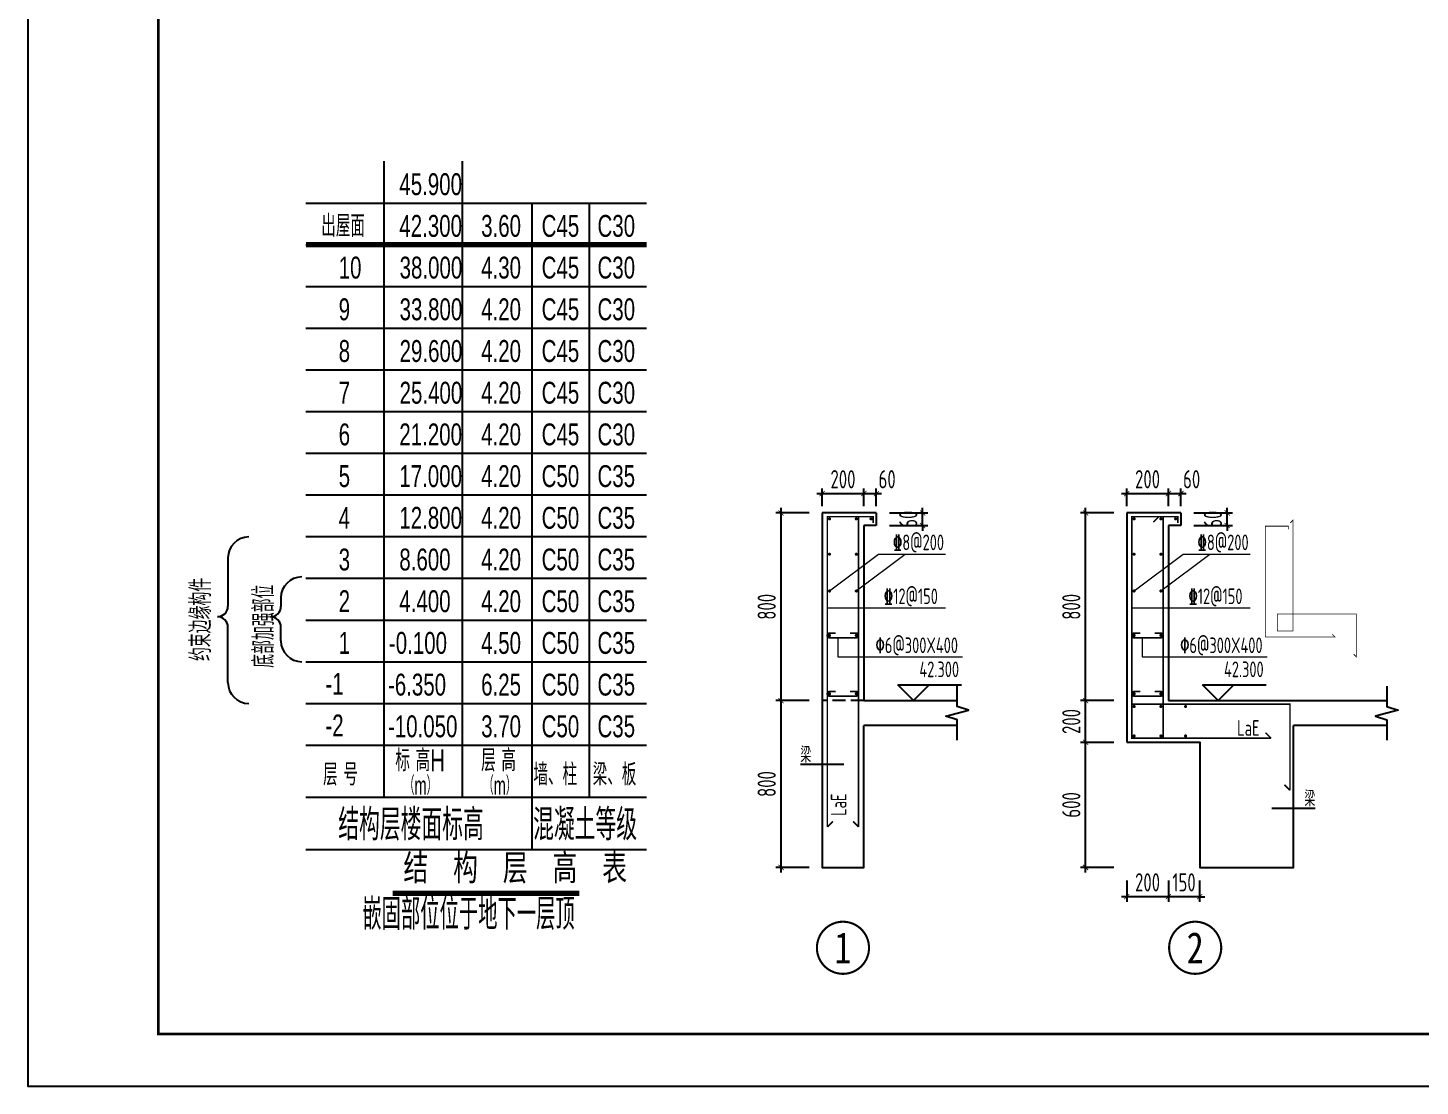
# Model space of a CAD drawing. Header units: millimetres. Extents: x -202076 to 1082610, y -439651 to 179350.
# Drawn here: x 655505 to 682225, y -351483 to -331181 of the extents above; entities that cross this region are included whole.
import ezdxf
from ezdxf.enums import TextEntityAlignment as Align

# ---------------------------------------------------------------- set-up
doc = ezdxf.new("R2010")
doc.units = ezdxf.units.MM
doc.header["$LTSCALE"] = 1000
doc.linetypes.add('DASH', pattern=[0.35, 0.25, -0.1])
for name, color, linetype in [('A_STR-砼墙', 51, 'Continuous'), ('A楼-层高表$0$PUB_DIM', 3, 'Continuous'), ('A楼-层高表$0$S-ANNO-DIMS', 3, 'Continuous'), ('A楼-层高表$0$S-ANNO-TABS', 4, 'Continuous'), ('A楼-层高表$0$TEXT', 7, 'Continuous'), ('A楼-层高表$0$WLL1', 4, 'Continuous'), ('COLU_DE_REIN', 1, 'Continuous'), ('REIN', 1, 'Continuous'), ('S-BEAM', 4, 'Continuous'), ('s-dim', 3, 'Continuous'), ('S-REIN', 1, 'Continuous'), ('s-text', 7, 'Continuous'), ('s-thin', 3, 'Continuous'), ('THIN', 7, 'Continuous'), ('墙柱说明', 7, 'Continuous'), ('楼板负筋钢筋', 1, 'Continuous')]:
    doc.layers.add(name, color=color, linetype=linetype)
doc.layers.add('DIM', color=3, linetype='Continuous', lineweight=0)
doc.layers.add('尺寸标注-板', color=3, linetype='Continuous', lineweight=18)
doc.styles.add('-宋体', font='simhei.ttf', dxfattribs={"width": 0.8})
doc.styles.add('A楼-层高表$0$H', font='ros.shx', dxfattribs={"width": 0.7, "bigfont": 'jd.shx'})
doc.styles.add('A楼-层高表$0$华文细黑', font='STXIHEI.TTF', dxfattribs={"height": 500})
doc.styles.add('A楼-层高表$0$样式_1', font='ros.shx', dxfattribs={"width": 0.7, "bigfont": 'jd.shx'})
doc.styles.add('TSSD_Dimension', font='tssdeng.shx', dxfattribs={"width": 0.7, "bigfont": 'hztxt.shx'})
doc.styles.add('TSSD_Label', font='tssdeng.shx', dxfattribs={"width": 0.7, "bigfont": 'Hztxt.shx'})
doc.styles.add('TSSD_Num', font='Tssdeng.shx', dxfattribs={"width": 0.7, "bigfont": 'hztxt.shx'})
doc.styles.add('TSSD_Rein', font='tssdeng.shx', dxfattribs={"width": 0.7, "bigfont": 'hztxt.shx'})
doc.dimstyles.new('TSSD_25_100', dxfattribs={"dimtxt": 350, "dimasz": 100, "dimexe": 100, "dimexo": 250, "dimgap": 100, "dimtad": 1, "dimdec": 0, "dimlfac": 0.25, "dimzin": 0, "dimdsep": 46, "dimtxsty": 'TSSD_Dimension', "dimblk": 'ARCHTICK', "dimblk1": 'ARCHTICK', "dimblk2": 'ARCHTICK', "dimcen": 0, "dimdle": 100, "dimclrt": 7, "dimadec": 0, "dimazin": 0, "dimtfac": 1, "dimtdec": 0, "dimtix": 1, "dimtmove": 2, "dimatfit": 3, "dimfxl": 1, "dimtolj": 1, "dimtzin": 0, "dimarcsym": 0})

# ---------------------------------------------------------------- blocks, each defined once
blk = doc.blocks.new('A楼-层高表')
at = {"layer": 'A楼-层高表$0$PUB_DIM', "const_width": 100}
blk.add_lwpolyline([(-1791, 0), (1791, 0)], dxfattribs=at)
at = {"layer": 'A楼-层高表$0$S-ANNO-DIMS'}
for p, q in [((-4954, 6434), (-4954, 5505)), ((-3938, 5668), (-3938, 5503)), ((-4954, 4041), (-4954, 5103)), ((-3938, 4842), (-3938, 5102))]:
    blk.add_line(p, q, dxfattribs=at)
for centre, radius, start, end in [((-4554, 6434), 400, 90, 180), ((-3538, 5668), 400, 90, 180), ((-5154, 5504), 200, 270, 0.206), ((-4138, 5503), 200, 270, 0.206), ((-5154, 5104), 200, 359.794, 90), ((-4138, 5103), 200, 359.794, 90), ((-3538, 4842), 400, 180, 270), ((-4554, 4041), 400, 180, 270)]:
    blk.add_arc(centre, radius, start, end, dxfattribs=at)
at = {"layer": 'A楼-层高表$0$S-ANNO-TABS'}
for p, q in [((-1961, 14041), (-1961, 1841)), ((-461, 14041), (-461, 1841)), ((-3457, 13241), (3078, 13241)), ((878, 13241), (878, 841)), ((1978, 13241), (1978, 1841)), ((-3457, 12441), (3078, 12441)), ((-3457, 11641), (878, 11641)), ((-3457, 11641), (3078, 11641)), ((-3457, 10841), (878, 10841)), ((-3457, 10841), (3078, 10841)), ((-3457, 10041), (878, 10041)), ((-3457, 10041), (3078, 10041)), ((-3457, 9241), (878, 9241)), ((-3457, 9241), (3078, 9241)), ((-3457, 8441), (3078, 8441)), ((-3457, 7641), (3078, 7641)), ((-3457, 6841), (3078, 6841)), ((-3457, 6041), (3078, 6041)), ((-3457, 5241), (3078, 5241)), ((-3457, 4441), (3078, 4441)), ((-3457, 3641), (3078, 3641)), ((-3457, 2841), (3078, 2841)), ((-3457, 1841), (3078, 1841)), ((-3457, 841), (3078, 841))]:
    blk.add_line(p, q, dxfattribs=at)
at = {"layer": 'A楼-层高表$0$TEXT', "style": 'A楼-层高表$0$H', "width": 0.7}
for s, p in [('45.900', (-1665, 13392)), ('出屋面', (-3163, 12592)), ('42.300', (-1665, 12592)), ('3.60', (-95, 12592)), ('C45', (1066, 12592)), ('C30', (2138, 12592)), ('10', (-2829, 11792)), ('38.000', (-1660, 11792)), ('4.30', (-95, 11792)), ('C45', (1066, 11792)), ('C30', (2138, 11792)), ('9', (-2829, 10992)), ('33.800', (-1660, 10992)), ('4.20', (-95, 10992)), ('C45', (1066, 10992)), ('C30', (2138, 10992)), ('8', (-2829, 10192)), ('29.600', (-1660, 10192)), ('4.20', (-95, 10192)), ('C45', (1066, 10192)), ('C30', (2138, 10192)), ('7', (-2829, 9392)), ('25.400', (-1660, 9392)), ('4.20', (-95, 9392)), ('C45', (1066, 9392)), ('C30', (2138, 9392)), ('6', (-2829, 8592)), ('21.200', (-1665, 8592)), ('4.20', (-95, 8592)), ('C45', (1066, 8592)), ('C30', (2138, 8592)), ('5', (-2829, 7792)), ('17.000', (-1665, 7792)), ('4.20', (-95, 7792)), ('4', (-2829, 6992)), ('12.800', (-1665, 6992)), ('4.20', (-95, 6992)), ('3', (-2829, 6192)), ('8.600', (-1665, 6192)), ('4.20', (-95, 6192)), ('2', (-2829, 5392)), ('4.400', (-1665, 5392)), ('4.20', (-95, 5392)), ('1', (-2829, 4592)), ('-0.100', (-1865, 4592)), ('4.50', (-95, 4592)), ('-1', (-3084, 3808)), ('-6.350', (-1883, 3792)), ('6.25', (-95, 3792)), ('-2', (-3084, 3008)), ('-10.050', (-1883, 2992)), ('3.70', (-95, 2992)), ('标 高H', (-1741, 2338)), ('层 高', (-95, 2338)), ('层 号', (-3128, 2067)), ('墙、柱', (908, 2067)), ('梁、板', (2046, 2067))]:
    blk.add_text(s, height=420, dxfattribs=at).set_placement(p)
at = {"layer": 'A楼-层高表$0$TEXT', "color": 4, "style": 'A楼-层高表$0$H', "width": 0.7}
for s, p in [('C50', (1066, 7792)), ('C35', (2138, 7792)), ('C50', (1066, 6992)), ('C35', (2138, 6992)), ('C50', (1066, 6192)), ('C35', (2138, 6192)), ('C50', (1066, 5392)), ('C35', (2138, 5392)), ('C50', (1066, 4592)), ('C35', (2138, 4592)), ('C50', (1066, 3792)), ('C35', (2138, 3792)), ('C50', (1066, 2992)), ('C35', (2138, 2992))]:
    blk.add_text(s, height=420, dxfattribs=at).set_placement(p)
at = {"layer": 'A楼-层高表$0$WLL1', "style": 'A楼-层高表$0$样式_1', "width": 0.7}
for s, p in [('约束边缘构件', (-5277, 4455)), ('底部加强部位', (-4070, 4325))]:
    blk.add_text(s, height=400, rotation=90, dxfattribs=at).set_placement(p)
at = {"layer": 'A楼-层高表$0$WLL1', "color": 7}
for s, height, style, width, p in [('（m）', 350, 'A楼-层高表$0$样式_1', 0.6, (-1574, 1891)), ('（m）', 350, 'A楼-层高表$0$样式_1', 0.6, (-54, 1891)), ('结构层楼面标高', 600, 'A楼-层高表$0$样式_1', 0.7, (-2837, 1015)), ('混凝土等级', 600, 'A楼-层高表$0$样式_1', 0.7, (902, 1015)), ('结  构  层  高  表', 500, 'A楼-层高表$0$华文细黑', 0.7, (-1587, 244)), ('嵌固部位位于地下一层顶', 600, 'A楼-层高表$0$样式_1', 0.65, (-2375, -701))]:
    blk.add_text(s, height=height, dxfattribs=dict(at, style=style, width=width)).set_placement(p)
blk = doc.blocks.new('图框-A1')
for points, const_width in [([(0, 0), (841, 0), (841, 594), (0, 594)], 0.05), ([(766, 584), (25, 584), (25, 10), (766, 10)], 0.5)]:
    blk.add_lwpolyline(points, close=True, dxfattribs=dict(const_width=const_width))
blk = doc.blocks.new('_ARCHTICK')
at = {"color": 0, "linetype": 'ByBlock', "const_width": 0.15}
blk.add_lwpolyline([(-0.5, -0.5), (0.5, 0.5)], dxfattribs=at)
blk = doc.blocks.new('*D3174')
at = {"layer": 'Defpoints', "color": 0, "transparency": 16777216}
for p in [(671788, -340116), (671548, -340608), (671788, -340608)]:
    blk.add_point(p, dxfattribs=at)
at = {"layer": 's-dim', "color": 0, "lineweight": -2, "transparency": 16777216}
for p, q in [((671448, -340116), (671888, -340116)), ((671548, -340358), (671548, -340016)), ((671788, -340358), (671788, -340016))]:
    blk.add_line(p, q, dxfattribs=at)
at = {"layer": 's-dim', "color": 0, "lineweight": -2, "transparency": 16777216, "xscale": 100, "yscale": 100, "zscale": 100, "rotation": 180}
blk.add_blockref('_ARCHTICK', (671548, -340116), dxfattribs=at)
at = {"layer": 's-dim', "color": 0, "lineweight": -2, "transparency": 16777216, "xscale": 100, "yscale": 100, "zscale": 100}
blk.add_blockref('_ARCHTICK', (671788, -340116), dxfattribs=at)
at = {"layer": 's-dim', "color": 7, "transparency": 16777216, "insert": (671995, -339841), "char_height": 350, "attachment_point": 5, "style": 'TSSD_Dimension'}
blk.add_mtext('\\A1;60', dxfattribs=at)
blk = doc.blocks.new('*D3175')
at = {"layer": 'Defpoints', "color": 0, "transparency": 16777216}
for p in [(669959, -344088), (670748, -344088), (670748, -347288)]:
    blk.add_point(p, dxfattribs=at)
at = {"layer": 'DIM', "color": 0, "lineweight": -2, "transparency": 16777216}
for p, q in [((670498, -344088), (669859, -344088)), ((669959, -347388), (669959, -343988)), ((670498, -347288), (669859, -347288))]:
    blk.add_line(p, q, dxfattribs=at)
at = {"layer": 'DIM', "color": 0, "lineweight": -2, "transparency": 16777216, "xscale": 100, "yscale": 100, "zscale": 100}
for p, rotation in [((669959, -344088), 90), ((669959, -347288), 270)]:
    blk.add_blockref('_ARCHTICK', p, dxfattribs=dict(at, rotation=rotation))
at = {"layer": 'DIM', "color": 7, "transparency": 16777216, "insert": (669684, -345688), "char_height": 350, "attachment_point": 5, "rotation": 90, "style": 'TSSD_Dimension'}
blk.add_mtext('\\A1;800', dxfattribs=at)
blk = doc.blocks.new('*D3176')
at = {"layer": 'Defpoints', "color": 0, "transparency": 16777216}
for p in [(671548, -340116), (670748, -340608), (671548, -340608)]:
    blk.add_point(p, dxfattribs=at)
at = {"layer": 's-dim', "color": 0, "lineweight": -2, "transparency": 16777216}
for p, q in [((670648, -340116), (671648, -340116)), ((670748, -340358), (670748, -340016)), ((671548, -340358), (671548, -340016))]:
    blk.add_line(p, q, dxfattribs=at)
at = {"layer": 's-dim', "color": 0, "lineweight": -2, "transparency": 16777216, "xscale": 100, "yscale": 100, "zscale": 100, "rotation": 180}
blk.add_blockref('_ARCHTICK', (670748, -340116), dxfattribs=at)
at = {"layer": 's-dim', "color": 0, "lineweight": -2, "transparency": 16777216, "xscale": 100, "yscale": 100, "zscale": 100}
blk.add_blockref('_ARCHTICK', (671548, -340116), dxfattribs=at)
at = {"layer": 's-dim', "color": 7, "transparency": 16777216, "insert": (671148, -339841), "char_height": 350, "attachment_point": 5, "style": 'TSSD_Dimension'}
blk.add_mtext('\\A1;200', dxfattribs=at)
blk = doc.blocks.new('*D3177')
at = {"layer": 'Defpoints', "color": 0, "transparency": 16777216}
for p in [(669959, -340488), (670748, -340488), (670748, -344088)]:
    blk.add_point(p, dxfattribs=at)
at = {"layer": 'DIM', "color": 0, "lineweight": -2, "transparency": 16777216}
for p, q in [((669959, -344188), (669959, -340388)), ((670498, -340488), (669859, -340488)), ((670498, -344088), (669859, -344088))]:
    blk.add_line(p, q, dxfattribs=at)
at = {"layer": 'DIM', "color": 0, "lineweight": -2, "transparency": 16777216, "xscale": 100, "yscale": 100, "zscale": 100}
for p, rotation in [((669959, -340488), 90), ((669959, -344088), 270)]:
    blk.add_blockref('_ARCHTICK', p, dxfattribs=dict(at, rotation=rotation))
at = {"layer": 'DIM', "color": 7, "transparency": 16777216, "insert": (669684, -342288), "char_height": 350, "attachment_point": 5, "rotation": 90, "style": 'TSSD_Dimension'}
blk.add_mtext('\\A1;800', dxfattribs=at)
blk = doc.blocks.new('ts_idx1')
at = {"color": 0, "linetype": 'ByBlock', "lineweight": -2, "const_width": 0.04}
blk.add_lwpolyline([(-0.5, 0, 1), (0.5, 0, 1)], format="xyb", close=True, dxfattribs=at)
at = {"color": 0, "linetype": 'ByBlock', "lineweight": -2, "style": 'TSSD_Num', "width": 0.7}
blk.add_attdef('A', text='', height=0.6, dxfattribs=at).set_placement((0, 0), align=Align.MIDDLE_CENTER)
blk = doc.blocks.new('*D3178')
at = {"layer": 'Defpoints', "color": 0, "transparency": 16777216}
for p in [(677633, -340116), (677393, -340608), (677633, -340608)]:
    blk.add_point(p, dxfattribs=at)
at = {"layer": 's-dim', "color": 0, "lineweight": -2, "transparency": 16777216}
for p, q in [((677293, -340116), (677733, -340116)), ((677393, -340358), (677393, -340016)), ((677633, -340358), (677633, -340016))]:
    blk.add_line(p, q, dxfattribs=at)
at = {"layer": 's-dim', "color": 0, "lineweight": -2, "transparency": 16777216, "xscale": 100, "yscale": 100, "zscale": 100, "rotation": 180}
blk.add_blockref('_ARCHTICK', (677393, -340116), dxfattribs=at)
at = {"layer": 's-dim', "color": 0, "lineweight": -2, "transparency": 16777216, "xscale": 100, "yscale": 100, "zscale": 100}
blk.add_blockref('_ARCHTICK', (677633, -340116), dxfattribs=at)
at = {"layer": 's-dim', "color": 7, "transparency": 16777216, "insert": (677840, -339841), "char_height": 350, "attachment_point": 5, "style": 'TSSD_Dimension'}
blk.add_mtext('\\A1;60', dxfattribs=at)
blk = doc.blocks.new('*D3179')
at = {"layer": 'Defpoints', "color": 0, "transparency": 16777216}
for p in [(675805, -344088), (676593, -344088), (676593, -344888)]:
    blk.add_point(p, dxfattribs=at)
at = {"layer": 'DIM', "color": 0, "lineweight": -2, "transparency": 16777216}
for p, q in [((676343, -344088), (675705, -344088)), ((675805, -344988), (675805, -343988)), ((676343, -344888), (675705, -344888))]:
    blk.add_line(p, q, dxfattribs=at)
at = {"layer": 'DIM', "color": 0, "lineweight": -2, "transparency": 16777216, "xscale": 100, "yscale": 100, "zscale": 100}
for p, rotation in [((675805, -344088), 90), ((675805, -344888), 270)]:
    blk.add_blockref('_ARCHTICK', p, dxfattribs=dict(at, rotation=rotation))
at = {"layer": 'DIM', "color": 7, "transparency": 16777216, "insert": (675530, -344488), "char_height": 350, "attachment_point": 5, "rotation": 90, "style": 'TSSD_Dimension'}
blk.add_mtext('\\A1;200', dxfattribs=at)
blk = doc.blocks.new('*D3180')
at = {"layer": 'Defpoints', "color": 0, "transparency": 16777216}
for p in [(677393, -340116), (676593, -340608), (677393, -340608)]:
    blk.add_point(p, dxfattribs=at)
at = {"layer": 's-dim', "color": 0, "lineweight": -2, "transparency": 16777216}
for p, q in [((676493, -340116), (677493, -340116)), ((676593, -340358), (676593, -340016)), ((677393, -340358), (677393, -340016))]:
    blk.add_line(p, q, dxfattribs=at)
at = {"layer": 's-dim', "color": 0, "lineweight": -2, "transparency": 16777216, "xscale": 100, "yscale": 100, "zscale": 100, "rotation": 180}
blk.add_blockref('_ARCHTICK', (676593, -340116), dxfattribs=at)
at = {"layer": 's-dim', "color": 0, "lineweight": -2, "transparency": 16777216, "xscale": 100, "yscale": 100, "zscale": 100}
blk.add_blockref('_ARCHTICK', (677393, -340116), dxfattribs=at)
at = {"layer": 's-dim', "color": 7, "transparency": 16777216, "insert": (676993, -339841), "char_height": 350, "attachment_point": 5, "style": 'TSSD_Dimension'}
blk.add_mtext('\\A1;200', dxfattribs=at)
blk = doc.blocks.new('*D3181')
at = {"layer": 'Defpoints', "color": 0, "transparency": 16777216}
for p in [(675805, -340488), (676593, -340488), (676593, -344088)]:
    blk.add_point(p, dxfattribs=at)
at = {"layer": 'DIM', "color": 0, "lineweight": -2, "transparency": 16777216}
for p, q in [((675805, -344188), (675805, -340388)), ((676343, -340488), (675705, -340488)), ((676343, -344088), (675705, -344088))]:
    blk.add_line(p, q, dxfattribs=at)
at = {"layer": 'DIM', "color": 0, "lineweight": -2, "transparency": 16777216, "xscale": 100, "yscale": 100, "zscale": 100}
for p, rotation in [((675805, -340488), 90), ((675805, -344088), 270)]:
    blk.add_blockref('_ARCHTICK', p, dxfattribs=dict(at, rotation=rotation))
at = {"layer": 'DIM', "color": 7, "transparency": 16777216, "insert": (675530, -342288), "char_height": 350, "attachment_point": 5, "rotation": 90, "style": 'TSSD_Dimension'}
blk.add_mtext('\\A1;800', dxfattribs=at)
blk = doc.blocks.new('*D3182')
at = {"layer": 'Defpoints', "color": 0, "transparency": 16777216}
for p in [(677393, -347288), (677993, -347288), (677393, -347849)]:
    blk.add_point(p, dxfattribs=at)
at = {"layer": 'DIM', "color": 0, "lineweight": -2, "transparency": 16777216}
for p, q in [((677393, -347538), (677393, -347949)), ((677993, -347538), (677993, -347949)), ((677393, -347849), (677293, -347849)), ((677993, -347849), (677393, -347849)), ((677993, -347849), (678093, -347849))]:
    blk.add_line(p, q, dxfattribs=at)
at = {"layer": 'DIM', "color": 0, "lineweight": -2, "transparency": 16777216, "xscale": 100, "yscale": 100, "zscale": 100}
blk.add_blockref('_ARCHTICK', (677393, -347849), dxfattribs=at)
at = {"layer": 'DIM', "color": 0, "lineweight": -2, "transparency": 16777216, "xscale": 100, "yscale": 100, "zscale": 100, "rotation": 180}
blk.add_blockref('_ARCHTICK', (677993, -347849), dxfattribs=at)
at = {"layer": 'DIM', "color": 7, "transparency": 16777216, "insert": (677693, -347574), "char_height": 350, "attachment_point": 5, "style": 'TSSD_Dimension'}
blk.add_mtext('\\A1;150', dxfattribs=at)
blk = doc.blocks.new('*D3183')
at = {"layer": 'Defpoints', "color": 0, "transparency": 16777216}
for p in [(676593, -347288), (677393, -347288), (676593, -347849)]:
    blk.add_point(p, dxfattribs=at)
at = {"layer": 'DIM', "color": 0, "lineweight": -2, "transparency": 16777216}
for p, q in [((676593, -347538), (676593, -347949)), ((677393, -347538), (677393, -347949)), ((677493, -347849), (676493, -347849))]:
    blk.add_line(p, q, dxfattribs=at)
at = {"layer": 'DIM', "color": 0, "lineweight": -2, "transparency": 16777216, "xscale": 100, "yscale": 100, "zscale": 100, "rotation": 180}
blk.add_blockref('_ARCHTICK', (676593, -347849), dxfattribs=at)
at = {"layer": 'DIM', "color": 0, "lineweight": -2, "transparency": 16777216, "xscale": 100, "yscale": 100, "zscale": 100}
blk.add_blockref('_ARCHTICK', (677393, -347849), dxfattribs=at)
at = {"layer": 'DIM', "color": 7, "transparency": 16777216, "insert": (676993, -347574), "char_height": 350, "attachment_point": 5, "style": 'TSSD_Dimension'}
blk.add_mtext('\\A1;200', dxfattribs=at)
blk = doc.blocks.new('*D3184')
at = {"layer": 'Defpoints', "color": 0, "transparency": 16777216}
for p in [(675805, -344888), (676593, -344888), (676593, -347288)]:
    blk.add_point(p, dxfattribs=at)
at = {"layer": 'DIM', "color": 0, "lineweight": -2, "transparency": 16777216}
for p, q in [((676343, -344888), (675705, -344888)), ((675805, -347388), (675805, -344788)), ((676343, -347288), (675705, -347288))]:
    blk.add_line(p, q, dxfattribs=at)
at = {"layer": 'DIM', "color": 0, "lineweight": -2, "transparency": 16777216, "xscale": 100, "yscale": 100, "zscale": 100}
for p, rotation in [((675805, -344888), 90), ((675805, -347288), 270)]:
    blk.add_blockref('_ARCHTICK', p, dxfattribs=dict(at, rotation=rotation))
at = {"layer": 'DIM', "color": 7, "transparency": 16777216, "insert": (675530, -346088), "char_height": 350, "attachment_point": 5, "rotation": 90, "style": 'TSSD_Dimension'}
blk.add_mtext('\\A1;600', dxfattribs=at)
blk = doc.blocks.new('*D3185')
at = {"layer": 'Defpoints', "color": 0, "transparency": 16777216}
for p in [(677633, -340488), (678522, -340488), (677633, -340728)]:
    blk.add_point(p, dxfattribs=at)
at = {"layer": 'DIM', "color": 0, "lineweight": -2, "transparency": 16777216}
for p, q in [((678522, -340488), (678522, -340388)), ((677883, -340488), (678622, -340488)), ((678522, -340728), (678522, -340488)), ((677883, -340728), (678622, -340728)), ((678522, -340728), (678522, -340828))]:
    blk.add_line(p, q, dxfattribs=at)
at = {"layer": 'DIM', "color": 0, "lineweight": -2, "transparency": 16777216, "xscale": 100, "yscale": 100, "zscale": 100}
for p, rotation in [((678522, -340488), 270), ((678522, -340728), 90)]:
    blk.add_blockref('_ARCHTICK', p, dxfattribs=dict(at, rotation=rotation))
at = {"layer": 'DIM', "color": 7, "transparency": 16777216, "insert": (678247, -340608), "char_height": 350, "attachment_point": 5, "rotation": 90, "style": 'TSSD_Dimension'}
blk.add_mtext('\\A1;60', dxfattribs=at)
blk = doc.blocks.new('*D3186')
at = {"layer": 'Defpoints', "color": 0, "transparency": 16777216}
for p in [(671788, -340488), (672676, -340488), (671788, -340728)]:
    blk.add_point(p, dxfattribs=at)
at = {"layer": 'DIM', "color": 0, "lineweight": -2, "transparency": 16777216}
for p, q in [((672676, -340488), (672676, -340388)), ((672038, -340488), (672776, -340488)), ((672676, -340728), (672676, -340488)), ((672038, -340728), (672776, -340728)), ((672676, -340728), (672676, -340828))]:
    blk.add_line(p, q, dxfattribs=at)
at = {"layer": 'DIM', "color": 0, "lineweight": -2, "transparency": 16777216, "xscale": 100, "yscale": 100, "zscale": 100}
for p, rotation in [((672676, -340488), 270), ((672676, -340728), 90)]:
    blk.add_blockref('_ARCHTICK', p, dxfattribs=dict(at, rotation=rotation))
at = {"layer": 'DIM', "color": 7, "transparency": 16777216, "insert": (672401, -340608), "char_height": 350, "attachment_point": 5, "rotation": 90, "style": 'TSSD_Dimension'}
blk.add_mtext('\\A1;60', dxfattribs=at)

msp = doc.modelspace()

# ---------------------------------------------------------------- linework, layer by layer
msp.add_lwpolyline([(739607.2, -351481), (739607.2, -292081), (655507.2, -292081), (655507.2, -351481)], close=True)
at = {"layer": 'A_STR-砼墙'}
for p, q in [((670747.7, -340487.8), (670747.7, -345287.8)), ((671787.7, -340487.8), (670747.7, -340487.8)), ((671787.7, -340487.8), (671787.7, -340727.8)), ((676593.5, -340487.8), (676593.5, -344887.8)), ((677633.5, -340487.8), (676593.5, -340487.8)), ((677633.5, -340487.8), (677633.5, -340727.8)), ((671547.7, -340727.8), (671547.7, -344087.8)), ((671787.7, -340727.8), (671547.7, -340727.8)), ((677393.5, -340727.8), (677393.5, -344087.8)), ((677633.5, -340727.8), (677393.5, -340727.8)), ((671547.7, -344087.8), (673339.4, -344087.8)), ((677393.5, -344087.8), (681585.2, -344087.8)), ((673339.4, -344567.8), (671547.7, -344567.8)), ((681585.2, -344567.8), (679793.5, -344567.8))]:
    msp.add_line(p, q, dxfattribs=at)
at = {"layer": 'A_STR-砼墙', "linetype": 'DASH'}
msp.add_lwpolyline([(671547.7, -344087.8), (671547.7, -344087.8), (670747.7, -344087.8)], dxfattribs=at)
at = {"layer": 'A_STR-砼墙'}
for points in [[(670747.7, -344087.8), (670747.7, -347287.8), (671547.7, -347287.8), (671547.7, -344567.8)], [(676593.5, -344887.8), (677993.5, -344887.8), (677993.5, -347287.8), (679793.5, -347287.8), (679793.5, -344567.8)]]:
    msp.add_lwpolyline(points, dxfattribs=at)
at = {"layer": 'COLU_DE_REIN', "const_width": 100}
msp.add_lwpolyline([(660842.1, -335341.5), (667377.5, -335341.5)], dxfattribs=at)
at = {"layer": 'REIN'}
for points in [[(677104.7, -340664.5, 30, 30, 0), (677210.7, -340558.5, 0, 0, 0)], [(679732.3, -340678.6, 15, 15, 0), (679785.3, -340625.6, 15, 15, 0), (679785.3, -342751.3, 15, 15, 0), (679485.3, -342751.3, 15, 15, 0), (679485.3, -342424.8, 15, 15, 0), (681001.7, -342424.8, 15, 15, 0), (681001.7, -343249.5, 15, 15, 0), (680948.7, -343196.5, 0, 0, 0)], [(679363.9, -344810, 30, 30, 0), (679257.8, -344703.9, 0, 0, 0)], [(679726.2, -345806.4, 30, 30, 0), (679620.2, -345700.3, 0, 0, 0)], [(670847.7, -346510.4, 30, 30, 0), (670953.8, -346404.4, 0, 0, 0)], [(671447.7, -346510.4, 30, 30, 0), (671341.6, -346404.4, 0, 0, 0)]]:
    msp.add_lwpolyline(points, format="xyseb", dxfattribs=at)
at = {"layer": 'S-REIN', "const_width": 30}
for points in [[(670874.3, -340600.5, 1), (670904.3, -340600.5, 1)], [(671388.8, -340600.5, 1), (671418.8, -340600.5, 1)], [(671670.9, -340600.5, 1), (671700.9, -340600.5, 1)], [(676720.1, -340600.5, 1), (676750.1, -340600.5, 1)], [(677234.6, -340600.5, 1), (677264.6, -340600.5, 1)], [(677516.7, -340600.5, 1), (677546.7, -340600.5, 1)], [(670874.3, -341279.6, 1), (670904.3, -341279.6, 1)], [(671388.8, -341279.6, 1), (671418.8, -341279.6, 1)], [(676720.1, -341279.6, 1), (676750.1, -341279.6, 1)], [(677234.6, -341279.6, 1), (677264.6, -341279.6, 1)], [(670874.3, -341984.6, 1), (670904.3, -341984.6, 1)], [(671388.8, -341984.6, 1), (671418.8, -341984.6, 1)], [(676720.1, -341984.6, 1), (676750.1, -341984.6, 1)], [(677234.6, -341984.6, 1), (677264.6, -341984.6, 1)], [(670874.3, -342837.5, 1), (670904.3, -342837.5, 1)], [(671388.8, -342837.5, 1), (671418.8, -342837.5, 1)], [(676720.1, -342837.5, 1), (676750.1, -342837.5, 1)], [(677234.6, -342837.5, 1), (677264.6, -342837.5, 1)], [(670874.3, -343957.3, 1), (670904.3, -343957.3, 1)], [(671388.8, -343957.3, 1), (671418.8, -343957.3, 1)], [(676720.1, -343957.3, 1), (676750.1, -343957.3, 1)], [(677234.6, -343957.3, 1), (677264.6, -343957.3, 1)], [(676720.1, -344201, 1), (676750.1, -344201, 1)], [(677234.6, -344201, 1), (677264.6, -344201, 1)], [(677708.5, -344201, 1), (677738.5, -344201, 1)], [(676720.1, -344765, 1), (676750.1, -344765, 1)], [(677234.6, -344765, 1), (677264.6, -344765, 1)], [(677708.5, -344765, 1), (677738.5, -344765, 1)]]:
    msp.add_lwpolyline(points, format="xyb", close=True, dxfattribs=at)
for points in [[(671009.3, -342792.5), (670889.3, -342792.5, 1), (670889.3, -342882.5), (671403.8, -342882.5, 1), (671403.8, -342792.5), (671283.8, -342792.5)], [(676855.1, -342792.5), (676735.1, -342792.5, 1), (676735.1, -342882.5), (677249.6, -342882.5, 1), (677249.6, -342792.5), (677129.6, -342792.5)], [(671009.3, -343912.3), (670889.3, -343912.3, 1), (670889.3, -344002.3), (671403.8, -344002.3, 1), (671403.8, -343912.3), (671283.8, -343912.3)], [(676855.1, -343912.3), (676735.1, -343912.3, 1), (676735.1, -344002.3), (677249.6, -344002.3, 1), (677249.6, -343912.3), (677129.6, -343912.3)]]:
    msp.add_lwpolyline(points, format="xyb", dxfattribs=at)
at = {"layer": 's-text'}
for p, q in [((671161.6, -345310.8), (670333.8, -345310.8)), ((679379.6, -346152.2), (680207.4, -346152.2))]:
    msp.add_line(p, q, dxfattribs=at)
at = {"layer": 's-thin'}
for p, q in [((672503.9, -344087.8), (672203.9, -343787.8)), ((672203.9, -343787.8), (673423.9, -343787.8)), ((672503.9, -344087.8), (672803.9, -343787.8)), ((678349.6, -344087.8), (678049.6, -343787.8)), ((678049.6, -343787.8), (679269.7, -343787.8)), ((678349.6, -344087.8), (678649.6, -343787.8))]:
    msp.add_line(p, q, dxfattribs=at)
msp.add_lwpolyline([(673339.4, -344847.8), (673339.4, -344457.8), (673119.4, -344387.8), (673559.4, -344267.8), (673339.4, -344197.8), (673339.4, -343807.8)], dxfattribs=at)
at = {"layer": 'THIN'}
msp.add_lwpolyline([(681585.2, -343807.8), (681585.2, -344197.8), (681805.2, -344267.8), (681365.2, -344387.8), (681585.2, -344457.8), (681585.2, -344847.8)], dxfattribs=at)
at = {"layer": '尺寸标注-板'}
for p, q in [((670889.3, -341984.6), (671828.4, -341275.4)), ((671403.8, -341984.6), (672342.9, -341275.4)), ((671828.4, -341275.4), (673116.9, -341275.4)), ((676735.1, -341984.6), (677674.2, -341275.4)), ((677249.6, -341984.6), (678188.7, -341275.4)), ((677674.2, -341275.4), (678962.7, -341275.4)), ((670847.7, -342309.3), (673116.9, -342309.3)), ((676693.5, -342309.3), (678962.7, -342309.3)), ((671046.6, -342882.5), (671046.6, -343249.4)), ((676892.4, -342882.5), (676892.4, -343249.4)), ((671046.6, -343249.4), (673440.6, -343249.4)), ((676892.4, -343249.4), (679286.4, -343249.4))]:
    msp.add_line(p, q, dxfattribs=at)
at = {"layer": '楼板负筋钢筋'}
for points, const_width in [([(670847.7, -346510.4), (670847.7, -340558.5), (671727, -340558.5), (671727, -340683.3)], 30), ([(671447.7, -346510.4), (671447.7, -340558.5), (671108, -340558.5), (671108, -340558.5)], 30), ([(679363.9, -344810), (676693.5, -344810), (676693.5, -340558.5), (677572.8, -340558.5), (677572.8, -340683.3)], 30), ([(679726.2, -345806.4), (679726.2, -344156.9), (676693.5, -344156.9), (676693.5, -344810), (677293.5, -344810), (677293.5, -340558.5)], 30), ([(680537.4, -342813.3), (680590.5, -342866.3), (679255.2, -342866.3), (679255.2, -340740.6), (679694.9, -340740.6), (679694.9, -340803)], 15)]:
    msp.add_lwpolyline(points, dxfattribs=dict(at, const_width=const_width))

# ---------------------------------------------------------------- block references
at = {"xscale": 100, "yscale": 100, "zscale": 100}
msp.add_blockref('图框-A1', (655507.2, -351481), dxfattribs=at)
at = {"layer": 'S-BEAM', "linetype": 'DASH'}
msp.add_blockref('A楼-层高表', (664299.1, -347782.7), dxfattribs=at)
at = {"layer": 'THIN'}
ref = msp.add_blockref('ts_idx1', (671147.7, -348829.3), dxfattribs=dict(at, xscale=999.9999800000003, yscale=999.9999800000003, zscale=999.9999800000003))
ref.add_attrib('1', '1', dxfattribs={"height": 600, "style": '-宋体', "width": 0.8}).set_placement((671147.7, -348829.3), align=Align.MIDDLE_CENTER)
ref = msp.add_blockref('ts_idx1', (677907.2, -348829.3), dxfattribs=dict(at, xscale=999.9999800000003, yscale=999.9999800000003, zscale=999.9999800000003))
ref.add_attrib('1', '2', dxfattribs={"height": 600, "style": '-宋体', "width": 0.8}).set_placement((677907.2, -348829.3), align=Align.MIDDLE_CENTER)

# ---------------------------------------------------------------- texts
at = {"layer": 's-thin', "style": 'TSSD_Label', "width": 0.7}
for p in [(670330, -344975.3), (680002.9, -345816.7)]:
    msp.add_text('梁', height=300, dxfattribs=at).set_placement(p, align=Align.TOP_LEFT)
at = {"layer": '墙柱说明', "style": 'TSSD_Rein', "width": 0.7}
for s, p in [('%%1328@200', (672107.2, -341202.3)), ('%%1328@200', (677953, -341202.3)), ('%%13212@150', (671931.8, -342236.2)), ('%%13212@150', (677777.5, -342236.2)), ('%%1306@300X400', (671771.2, -343176.2)), ('%%1306@300X400', (677617, -343176.2)), ('LaE', (678713.1, -344762.4))]:
    msp.add_text(s, height=300, dxfattribs=at).set_placement(p)
for p in [(673376.2, -343727.8), (679221.9, -343727.8)]:
    msp.add_text('42.300', height=300, dxfattribs=at).set_placement(p, align=Align.BOTTOM_RIGHT)
msp.add_text('LaE', height=300, rotation=90, dxfattribs=at).set_placement((671214.5, -346300))

# ---------------------------------------------------------------- dimensions: what is measured, and where the dimension line sits
at = {"layer": 'DIM'}
for base, p1, p2, picture, middle in [((669958.9, -340487.8), (670747.7, -344087.8), (670747.7, -340487.8), '*D3177', (669683.9, -342287.8)), ((675804.7, -340487.8), (676593.5, -344087.8), (676593.5, -340487.8), '*D3181', (675529.7, -342287.8))]:
    dim = msp.add_linear_dim(base=base, p1=p1, p2=p2, angle=90, text='800', dimstyle='TSSD_25_100', dxfattribs=at)
    dim.commit()
    dim.dimension.update_dxf_attribs({"geometry": picture, "text_midpoint": middle})
for base, p1, p2, picture, middle in [((672675.8, -340487.8), (671787.7, -340727.8), (671787.7, -340487.8), '*D3186', (672400.8, -340607.8)), ((678521.5, -340487.8), (677633.5, -340727.8), (677633.5, -340487.8), '*D3185', (678246.5, -340607.8)), ((669958.9, -344087.8), (670747.7, -347287.8), (670747.7, -344087.8), '*D3175', (669683.9, -345687.8)), ((675804.7, -344087.8), (676593.5, -344887.8), (676593.5, -344087.8), '*D3179', (675529.7, -344487.8)), ((675804.7, -344887.8), (676593.5, -347287.8), (676593.5, -344887.8), '*D3184', (675529.7, -346087.8))]:
    dim = msp.add_linear_dim(base=base, p1=p1, p2=p2, angle=90, dimstyle='TSSD_25_100', dxfattribs=at)
    dim.commit()
    dim.dimension.update_dxf_attribs({"geometry": picture, "text_midpoint": middle})
for base, p1, p2, picture, middle in [((676593.5, -347849.3), (677393.5, -347287.8), (676593.5, -347287.8), '*D3183', (676993.5, -347574.3)), ((677393.5, -347849.3), (677993.5, -347287.8), (677393.5, -347287.8), '*D3182', (677693.5, -347574.3))]:
    dim = msp.add_linear_dim(base=base, p1=p1, p2=p2, dimstyle='TSSD_25_100', dxfattribs=at)
    dim.commit()
    dim.dimension.update_dxf_attribs({"geometry": picture, "text_midpoint": middle})
at = {"layer": 's-dim'}
for base, p1, p2, picture, middle in [((671547.7, -340116.2), (670747.7, -340607.8), (671547.7, -340607.8), '*D3176', (671147.7, -339841.2)), ((677393.5, -340116.2), (676593.5, -340607.8), (677393.5, -340607.8), '*D3180', (676993.5, -339841.2))]:
    dim = msp.add_linear_dim(base=base, p1=p1, p2=p2, dimstyle='TSSD_25_100', dxfattribs=at)
    dim.commit()
    dim.dimension.update_dxf_attribs({"geometry": picture, "text_midpoint": middle})
for base, p1, p2, picture, middle in [((671787.7, -340116.2), (671547.7, -340607.8), (671787.7, -340607.8), '*D3174', (671994.5, -339841.2)), ((677633.5, -340116.2), (677393.5, -340607.8), (677633.5, -340607.8), '*D3178', (677840.3, -339841.2))]:
    dim = msp.add_linear_dim(base=base, p1=p1, p2=p2, dimstyle='TSSD_25_100', dxfattribs=at)
    dim.commit()
    dim.dimension.update_dxf_attribs({"geometry": picture, "text_midpoint": middle, "dimtype": 160})

doc.saveas('drawing.dxf')
